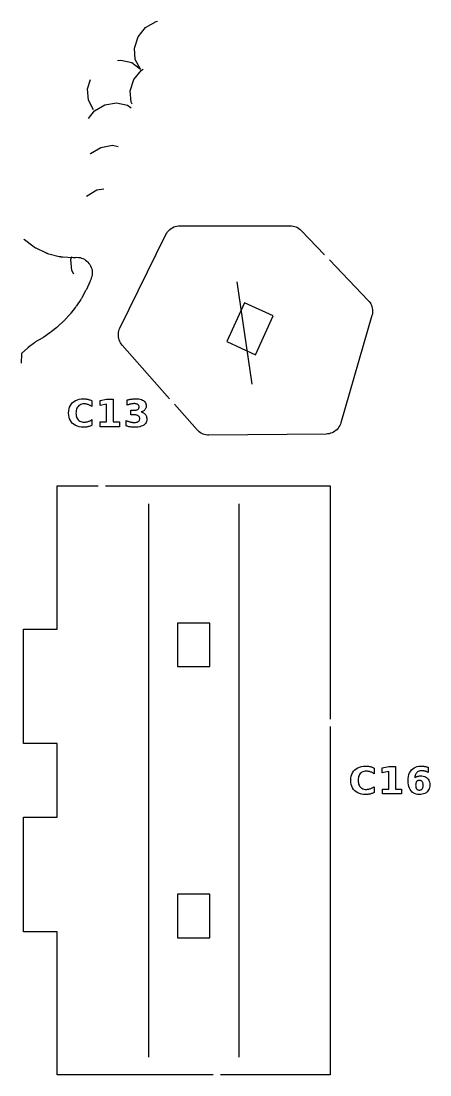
# Model space of a CAD drawing. Header units: millimetres. Extents: x 3 to 297, y 9 to 291.
# Drawn here: x 259.7 to 295.9, y 122.9 to 216.2 of the extents above; entities that cross this region are included whole.
import ezdxf

# ---------------------------------------------------------------- set-up
doc = ezdxf.new("R2010")
doc.units = ezdxf.units.MM
for name, color, linetype in [('CUT', 1, 'CONTINUOUS'), ('ENGRAVE', 5, 'CONTINUOUS'), ('SCORE', 7, 'CONTINUOUS')]:
    doc.layers.add(name, color=color, linetype=linetype)

msp = doc.modelspace()

# ---------------------------------------------------------------- linework, layer by layer
at = {"layer": 'CUT', "color": 1}
for points in [[(272.8691, 182.7944), (268.676, 187.5437), (268.5927, 187.6479), (268.5191, 187.7613), (268.457, 187.8814), (268.4069, 188.007), (268.3695, 188.1369), (268.345, 188.2699), (268.3337, 188.4046), (268.3356, 188.5398), (268.3508, 188.6742), (268.3792, 188.8064), (268.4203, 188.9352), (268.4732, 189.0576), (272.5523, 197.3518), (272.6191, 197.4718), (272.6987, 197.5859), (272.7894, 197.6915), (272.8903, 197.7873), (273.0004, 197.8724), (273.1186, 197.9459), (273.2436, 198.0072), (273.3741, 198.0555), (273.5088, 198.0903), (273.6464, 198.1114), (273.7835, 198.1183), (283.5369, 198.1183), (283.6733, 198.1115), (283.8102, 198.0906), (283.9444, 198.0561), (284.0743, 198.0083), (284.1988, 197.9476), (284.3166, 197.8747), (284.4265, 197.7903), (284.5259, 197.6966), (286.5807, 195.555)], [(259.9558, 196.9405), (259.9938, 196.9083), (260.0049, 196.8991), (260.0162, 196.8902), (260.7563, 196.3235), (260.7679, 196.3149), (260.7797, 196.3065), (260.8666, 196.2467), (260.8907, 196.231), (260.9156, 196.2165), (261.0082, 196.1657), (261.0209, 196.159), (261.0338, 196.1525), (261.8729, 195.7464), (261.8859, 195.7403), (261.8991, 195.7345), (261.9964, 195.6934), (262.0232, 195.6828), (262.0505, 195.6737), (262.1513, 195.6426), (262.1652, 195.6385), (262.1791, 195.6348), (263.0827, 195.4059), (263.0968, 195.4025), (263.1108, 195.3995), (263.2144, 195.3788), (263.2427, 195.3739), (263.2713, 195.3704), (263.3764, 195.3602), (263.3907, 195.359), (263.4051, 195.3582), (264.3364, 195.3159), (264.3508, 195.3154), (264.3652, 195.3153), (264.4707, 195.3158), (264.4995, 195.3167), (264.5328, 195.3194), (264.6678, 195.3237), (264.8044, 195.3143), (264.9394, 195.2915), (265.0714, 195.2553), (265.1992, 195.2062), (265.3215, 195.1446), (265.4371, 195.0711), (265.5448, 194.9865), (265.6435, 194.8916), (265.7323, 194.7874), (265.8103, 194.6749), (265.8767, 194.5551), (265.9309, 194.4294), (265.9723, 194.2989), (266.0005, 194.1649), (266.0153, 194.0288), (266.0164, 193.8919), (266.0039, 193.7555), (265.978, 193.6211), (265.9393, 193.4917), (265.9263, 193.4551), (265.923, 193.4457), (265.9196, 193.4363), (265.9161, 193.4269), (265.864, 193.2864), (265.8473, 193.2437), (265.8299, 193.2013), (265.8118, 193.1591), (265.5077, 192.4852), (265.4853, 192.438), (265.462, 192.3913), (265.4377, 192.345), (265.0986, 191.7272), (265.0736, 191.6835), (265.0478, 191.6404), (265.0211, 191.5977), (265.0185, 191.5938), (265.0144, 191.5875), (265.0103, 191.5813), (265.0062, 191.5751), (264.6414, 191.0283), (264.6123, 190.9864), (264.5825, 190.9452), (264.5518, 190.9045), (264.1403, 190.3792), (264.1079, 190.3395), (264.0748, 190.3004), (264.0409, 190.2619), (263.5972, 189.7771), (263.5619, 189.74), (263.5259, 189.7035), (263.4891, 189.6678), (263.013, 189.2216), (262.975, 189.1873), (262.9363, 189.1537), (262.8969, 189.1209), (262.388, 188.7125), (262.3474, 188.6811), (262.3063, 188.6506), (262.2645, 188.6209), (261.722, 188.25), (261.6791, 188.2219), (261.6357, 188.1946), (261.5918, 188.1681), (261.0117, 187.8337), (260.9745, 187.8104), (260.9383, 187.786), (260.9029, 187.7601), (260.3496, 187.3251), (260.3372, 187.3151), (260.3249, 187.3049), (260.3128, 187.2945), (259.7678, 186.8181), (259.7548, 186.8061), (259.7546, 186.8059), (259.7546, 186.8057), (259.7534, 186.7881), (259.7172, 185.948)], [(287.0307, 195.0859), (290.4657, 191.5057), (290.5505, 191.4084), (290.6268, 191.3021), (290.6925, 191.189), (290.7473, 191.0701), (290.7904, 190.9466), (290.8217, 190.8195), (290.8407, 190.6901), (290.8474, 190.5594), (290.8415, 190.4287), (290.8233, 190.2991), (290.7933, 190.1736), (288.0337, 180.664), (287.9903, 180.538), (287.934, 180.4151), (287.8658, 180.2983), (287.7866, 180.1888), (287.6969, 180.0876), (287.5977, 179.9957), (287.49, 179.914), (287.3748, 179.8433), (287.2532, 179.7842), (287.1264, 179.7373), (286.9956, 179.7031), (286.8621, 179.682), (286.729, 179.6741), (276.3455, 179.5727), (276.2165, 179.5776), (276.0867, 179.595), (275.9592, 179.6246), (275.835, 179.6663), (275.7154, 179.7195), (275.6014, 179.7839), (275.4941, 179.8588), (275.3943, 179.9437), (275.3043, 180.0363), (273.2993, 182.3072)], [(276.7167, 122.925), (262.925, 122.925), (262.925, 135.5917), (259.925, 135.5917), (259.925, 145.7417), (262.925, 145.7417), (262.925, 152.2583), (259.925, 152.2583), (259.925, 162.4083), (262.925, 162.4083), (262.925, 175.075), (266.5333, 175.075)], [(267.1833, 175.075), (287.075, 175.075), (287.075, 154.4167)], [(287.075, 153.7667), (287.075, 122.925), (277.3667, 122.925)]]:
    msp.add_lwpolyline(points, dxfattribs=at)
for points in [[(282.0543, 190.1476), (279.5145, 191.3025), (277.9457, 187.8524), (280.4855, 186.6975), (282.0543, 190.1476)], [(273.575, 162.925), (273.575, 159.075), (276.425, 159.075), (276.425, 162.925), (273.575, 162.925)], [(273.575, 138.925), (273.575, 135.075), (276.425, 135.075), (276.425, 138.925), (273.575, 138.925)]]:
    msp.add_lwpolyline(points, close=True, dxfattribs=at)
at = {"layer": 'ENGRAVE', "color": 5}
for points in [[(265.9422, 180.424), (265.8835, 180.3978), (265.8239, 180.3741), (265.7636, 180.3528), (265.7024, 180.334), (265.6404, 180.3175), (265.5776, 180.3036), (265.5138, 180.2922), (265.4492, 180.2834), (265.3836, 180.277), (265.3172, 180.2732), (265.2498, 180.272), (265.0544, 180.2814), (264.8731, 180.3097), (264.7058, 180.3568), (264.5525, 180.4228), (264.4132, 180.5076), (264.2879, 180.6113), (264.1795, 180.7312), (264.0908, 180.8644), (264.0218, 181.0111), (263.9725, 181.1712), (263.9429, 181.3448), (263.9331, 181.5317), (263.9429, 181.7192), (263.9725, 181.8932), (264.0218, 182.0536), (264.0908, 182.2005), (264.1795, 182.3339), (264.2879, 182.4538), (264.4132, 182.5575), (264.5525, 182.6423), (264.7058, 182.7083), (264.8731, 182.7554), (265.0544, 182.7837), (265.2498, 182.7931), (265.3172, 182.7919), (265.3836, 182.7881), (265.4492, 182.7817), (265.5138, 182.7729), (265.5776, 182.7615), (265.6404, 182.7476), (265.7024, 182.7311), (265.7636, 182.7123), (265.8239, 182.691), (265.8835, 182.6673), (265.9422, 182.6411), (266.0001, 182.6125), (266.0001, 182.1095), (265.9422, 182.1474), (265.8846, 182.1817), (265.8272, 182.2125), (265.7701, 182.2397), (265.7133, 182.2635), (265.6567, 182.2837), (265.5998, 182.3006), (265.5419, 182.3144), (265.4829, 182.3252), (265.423, 182.3329), (265.3621, 182.3375), (265.3002, 182.339), (265.1925, 182.3331), (265.0926, 182.3152), (265.0008, 182.2853), (264.9169, 182.2435), (264.8409, 182.1898), (264.7729, 182.1242), (264.7142, 182.048), (264.6662, 181.9629), (264.6289, 181.8686), (264.6022, 181.7654), (264.5862, 181.6531), (264.5808, 181.5317), (264.5862, 181.4109), (264.6022, 181.299), (264.6289, 181.196), (264.6662, 181.102), (264.7142, 181.017), (264.7729, 180.9409), (264.8409, 180.8753), (264.9169, 180.8216), (265.0008, 180.7798), (265.0926, 180.7499), (265.1925, 180.732), (265.3002, 180.7261), (265.3621, 180.7276), (265.423, 180.7322), (265.4829, 180.7399), (265.5419, 180.7507), (265.5998, 180.7645), (265.6567, 180.7814), (265.7133, 180.8016), (265.7701, 180.8254), (265.8272, 180.8526), (265.8846, 180.8834), (265.9422, 180.9177), (266.0001, 180.9556), (266.0001, 180.4526), (265.9422, 180.424)], [(267.2907, 182.3228), (266.7226, 182.2056), (266.7226, 182.632), (267.2874, 182.7492), (267.8831, 182.7492), (267.8831, 180.7521), (268.4365, 180.7521), (268.4365, 180.3192), (266.7373, 180.3192), (266.7373, 180.7521), (267.2907, 180.7521), (267.2907, 182.3228)], [(270.5028, 181.5767), (270.5683, 181.5425), (270.6273, 181.5032), (270.6797, 181.4586), (270.7256, 181.4089), (270.7646, 181.3541), (270.7966, 181.2946), (270.8214, 181.2304), (270.8392, 181.1615), (270.8498, 181.0877), (270.8534, 181.0093), (270.8457, 180.8936), (270.8226, 180.7876), (270.7842, 180.6913), (270.7304, 180.6045), (270.6612, 180.5274), (270.5767, 180.46), (270.4774, 180.4025), (270.364, 180.3555), (270.2365, 180.319), (270.0949, 180.2929), (269.9392, 180.2772), (269.7694, 180.272), (269.707, 180.2728), (269.6445, 180.2753), (269.582, 180.2795), (269.5195, 180.2854), (269.4569, 180.2929), (269.3942, 180.3021), (269.3317, 180.313), (269.2694, 180.3255), (269.2073, 180.3397), (269.1454, 180.3556), (269.0837, 180.3732), (269.0223, 180.3924), (269.0223, 180.8758), (269.0808, 180.8477), (269.1392, 180.822), (269.1975, 180.7987), (269.2556, 180.7778), (269.3136, 180.7593), (269.3714, 180.7432), (269.4291, 180.7295), (269.4864, 180.7183), (269.5434, 180.7096), (269.6, 180.7034), (269.6564, 180.6996), (269.7124, 180.6984), (269.7922, 180.7008), (269.8655, 180.708), (269.9324, 180.72), (269.9927, 180.7367), (270.0466, 180.7583), (270.0941, 180.7847), (270.1346, 180.8155), (270.1678, 180.8505), (270.1936, 180.8896), (270.212, 180.933), (270.2231, 180.9804), (270.2267, 181.0321), (270.223, 181.0852), (270.2116, 181.1338), (270.1928, 181.1779), (270.1663, 181.2176), (270.1324, 181.2528), (270.0908, 181.2835), (270.0419, 181.3096), (269.9859, 181.331), (269.9226, 181.3476), (269.8521, 181.3595), (269.7745, 181.3666), (269.6896, 181.369), (269.439, 181.369), (269.439, 181.7726), (269.7027, 181.7726), (269.778, 181.7747), (269.8466, 181.7808), (269.9086, 181.7911), (269.9638, 181.8055), (270.0124, 181.824), (270.0542, 181.8467), (270.0895, 181.8735), (270.1184, 181.9046), (270.1409, 181.9401), (270.1569, 181.9798), (270.1666, 182.0238), (270.1698, 182.0721), (270.1667, 182.117), (270.1573, 182.1584), (270.1417, 182.1962), (270.1199, 182.2305), (270.0918, 182.2613), (270.0575, 182.2886), (270.0175, 182.3119), (269.9723, 182.3311), (269.922, 182.3459), (269.8665, 182.3566), (269.8059, 182.3629), (269.7401, 182.3651), (269.6895, 182.3641), (269.6388, 182.3613), (269.5879, 182.3565), (269.5368, 182.3499), (269.4856, 182.3413), (269.4341, 182.3309), (269.3826, 182.3186), (269.3312, 182.3045), (269.2799, 182.2886), (269.2287, 182.2708), (269.1775, 182.2513), (269.1265, 182.23), (269.1265, 182.689), (269.1882, 182.7056), (269.2498, 182.7208), (269.3112, 182.7345), (269.3724, 182.7468), (269.4335, 182.7577), (269.4943, 182.7671), (269.5549, 182.775), (269.6151, 182.7816), (269.675, 182.7866), (269.7345, 182.7902), (269.7936, 182.7924), (269.8524, 182.7931), (270.0037, 182.7888), (270.1417, 182.7759), (270.2664, 182.7543), (270.3779, 182.724), (270.4762, 182.6852), (270.5612, 182.6377), (270.6331, 182.5815), (270.6919, 182.5166), (270.7376, 182.443), (270.7703, 182.3606), (270.7899, 182.2696), (270.7964, 182.1698), (270.7933, 182.1008), (270.7839, 182.0362), (270.7683, 181.9759), (270.7465, 181.9198), (270.7184, 181.8681), (270.6841, 181.8206), (270.6437, 181.7776), (270.5973, 181.739), (270.5449, 181.7049), (270.4866, 181.6752), (270.4223, 181.6501), (270.3521, 181.6294), (270.4307, 181.6056), (270.5028, 181.5767)], [(290.8664, 147.8787), (290.8069, 147.8549), (290.7465, 147.8336), (290.6854, 147.8148), (290.6234, 147.7984), (290.5605, 147.7844), (290.4968, 147.7731), (290.4321, 147.7642), (290.3666, 147.7579), (290.3001, 147.7541), (290.2327, 147.7528), (290.0374, 147.7622), (289.856, 147.7905), (289.6887, 147.8376), (289.5354, 147.9036), (289.3961, 147.9885), (289.2708, 148.0922), (289.1624, 148.212), (289.0737, 148.3452), (289.0047, 148.4919), (288.9554, 148.6521), (288.9259, 148.8256), (288.916, 149.0126), (288.9259, 149.2), (288.9554, 149.374), (289.0047, 149.5344), (289.0737, 149.6813), (289.1624, 149.8147), (289.2708, 149.9346), (289.3961, 150.0383), (289.5354, 150.1231), (289.6887, 150.1891), (289.856, 150.2363), (290.0374, 150.2645), (290.2327, 150.274), (290.3001, 150.2727), (290.3666, 150.2689), (290.4321, 150.2626), (290.4968, 150.2537), (290.5605, 150.2423), (290.6234, 150.2284), (290.6854, 150.212), (290.7465, 150.1931), (290.8069, 150.1718), (290.8664, 150.1481), (290.9252, 150.1219), (290.9831, 150.0933), (290.9831, 149.5904), (290.9252, 149.6282), (290.8675, 149.6625), (290.8101, 149.6933), (290.753, 149.7206), (290.6962, 149.7443), (290.6396, 149.7645), (290.5827, 149.7814), (290.5248, 149.7953), (290.4659, 149.806), (290.406, 149.8137), (290.3451, 149.8183), (290.2832, 149.8199), (290.1754, 149.8139), (290.0756, 149.796), (289.9837, 149.7661), (289.8998, 149.7244), (289.8239, 149.6707), (289.7559, 149.605), (289.6972, 149.5289), (289.6492, 149.4437), (289.6118, 149.3495), (289.5851, 149.2462), (289.5691, 149.1339), (289.5638, 149.0126), (289.5691, 148.8917), (289.5851, 148.7798), (289.6118, 148.6769), (289.6492, 148.5829), (289.6972, 148.4978), (289.7559, 148.4217), (289.8239, 148.3561), (289.8998, 148.3024), (289.9837, 148.2606), (290.0756, 148.2308), (290.1754, 148.2129), (290.2832, 148.2069), (290.3451, 148.2084), (290.406, 148.213), (290.4659, 148.2207), (290.5248, 148.2315), (290.5827, 148.2453), (290.6396, 148.2622), (290.6962, 148.2824), (290.753, 148.3062), (290.8101, 148.3334), (290.8675, 148.3642), (290.9252, 148.3986), (290.9831, 148.4364), (290.9831, 147.9335), (290.9252, 147.9048), (290.8664, 147.8787)], [(295.712, 149.7407), (295.662, 149.7619), (295.6129, 149.781), (295.5649, 149.798), (295.5178, 149.8128), (295.4717, 149.8256), (295.4264, 149.8362), (295.3813, 149.845), (295.3367, 149.8518), (295.2923, 149.8567), (295.2484, 149.8596), (295.2048, 149.8605), (295.1149, 149.8562), (295.0319, 149.8433), (294.9558, 149.8217), (294.8865, 149.7915), (294.8241, 149.7526), (294.7686, 149.7051), (294.7202, 149.6491), (294.6789, 149.5848), (294.6449, 149.512), (294.6182, 149.4309), (294.5986, 149.3415), (294.5863, 149.2437), (294.6226, 149.2692), (294.6599, 149.2924), (294.6982, 149.3135), (294.7375, 149.3323), (294.7778, 149.3489), (294.8191, 149.3633), (294.8615, 149.3755), (294.9052, 149.3855), (294.9501, 149.3932), (294.9963, 149.3988), (295.0438, 149.4021), (295.0925, 149.4032), (295.2128, 149.3971), (295.325, 149.379), (295.4292, 149.3487), (295.5255, 149.3063), (295.6137, 149.2517), (295.6939, 149.1851), (295.7638, 149.1086), (295.821, 149.0247), (295.8654, 148.9332), (295.8972, 148.8343), (295.9162, 148.7278), (295.9226, 148.6138), (295.9155, 148.4879), (295.8942, 148.3707), (295.8587, 148.262), (295.809, 148.1621), (295.7451, 148.0707), (295.6671, 147.988), (295.577, 147.9161), (295.4774, 147.8573), (295.368, 147.8116), (295.2489, 147.7789), (295.1202, 147.7593), (294.9818, 147.7528), (294.8299, 147.7617), (294.6899, 147.7883), (294.5617, 147.8328), (294.4454, 147.8949), (294.3411, 147.9749), (294.2486, 148.0726), (294.1693, 148.1867), (294.1044, 148.3156), (294.0539, 148.4594), (294.0178, 148.6181), (293.9962, 148.7916), (293.989, 148.98), (293.9974, 149.1736), (294.0227, 149.3528), (294.0649, 149.5177), (294.1239, 149.6683), (294.1998, 149.8046), (294.2925, 149.9265), (294.4, 150.0316), (294.52, 150.1177), (294.6524, 150.1846), (294.7975, 150.2325), (294.955, 150.2611), (295.1251, 150.2707), (295.1807, 150.27), (295.2357, 150.2678), (295.2903, 150.2642), (295.3442, 150.2591), (295.3977, 150.2526), (295.4506, 150.2447), (295.5031, 150.2353), (295.5555, 150.2244), (295.6076, 150.2121), (295.6596, 150.1984), (295.7115, 150.1832), (295.7631, 150.1665), (295.7631, 149.7173), (295.712, 149.7407)], [(292.2736, 149.8036), (291.7056, 149.6864), (291.7056, 150.1128), (292.2704, 150.23), (292.8661, 150.23), (292.8661, 148.2329), (293.4195, 148.2329), (293.4195, 147.8), (291.7202, 147.8), (291.7202, 148.2329), (292.2736, 148.2329), (292.2736, 149.8036)], [(294.8879, 148.9877), (294.8445, 148.9729), (294.8057, 148.9522), (294.7714, 148.9255), (294.7418, 148.8929), (294.7166, 148.8544), (294.6961, 148.81), (294.6801, 148.7597), (294.6687, 148.7034), (294.6619, 148.6412), (294.6596, 148.5731), (294.6619, 148.505), (294.6687, 148.4428), (294.6801, 148.3865), (294.6961, 148.3362), (294.7166, 148.2918), (294.7418, 148.2533), (294.7714, 148.2207), (294.8057, 148.1941), (294.8445, 148.1733), (294.8879, 148.1585), (294.9358, 148.1496), (294.9883, 148.1467), (295.0414, 148.1496), (295.0897, 148.1585), (295.1334, 148.1733), (295.1724, 148.1941), (295.2068, 148.2207), (295.2366, 148.2533), (295.2617, 148.2918), (295.2822, 148.3362), (295.2982, 148.3865), (295.3096, 148.4428), (295.3165, 148.505), (295.3188, 148.5731), (295.3165, 148.6412), (295.3096, 148.7034), (295.2982, 148.7597), (295.2822, 148.81), (295.2617, 148.8544), (295.2366, 148.8929), (295.2068, 148.9255), (295.1724, 148.9522), (295.1334, 148.9729), (295.0897, 148.9877), (295.0414, 148.9966), (294.9883, 148.9995), (294.9358, 148.9966), (294.8879, 148.9877)]]:
    msp.add_lwpolyline(points, close=True, dxfattribs=at)
at = {"layer": 'SCORE', "color": 7}
for points in [[(270.2939, 211.995), (269.8313, 212.8476), (269.7554, 213.8447), (270.0777, 214.8347), (270.7491, 215.6666), (271.6675, 216.214), (271.8125, 216.2394)], [(268.252, 212.7389), (268.5386, 212.7891), (269.5151, 212.5732), (270.2939, 211.995)], [(269.5679, 208.8847), (269.4662, 209.0721), (269.3903, 210.0693), (269.7126, 211.0592), (270.384, 211.8911), (270.5293, 211.9777)], [(266.1395, 208.3907), (265.677, 209.2432), (265.601, 210.2404), (265.8736, 211.0774)], [(265.6781, 207.6033), (266.2297, 208.2868), (267.148, 208.8342), (268.1735, 209.0136), (269.15, 208.7977), (269.464, 208.5646)], [(265.8329, 204.4721), (265.8645, 204.5113), (266.7829, 205.0587), (267.8084, 205.2381), (268.3224, 205.1245)], [(265.5025, 200.7376), (266.4178, 201.2832), (267.0489, 201.3936)], [(264.3854, 193.8299), (264.2165, 194.1413), (264.1406, 195.1384), (264.2207, 195.3847)], [(280.1815, 184.084), (278.8626, 193.1423)], [(271, 173.5), (271, 124.5)], [(279, 173.5), (279, 124.5)]]:
    msp.add_lwpolyline(points, dxfattribs=at)

doc.saveas('drawing.dxf')
